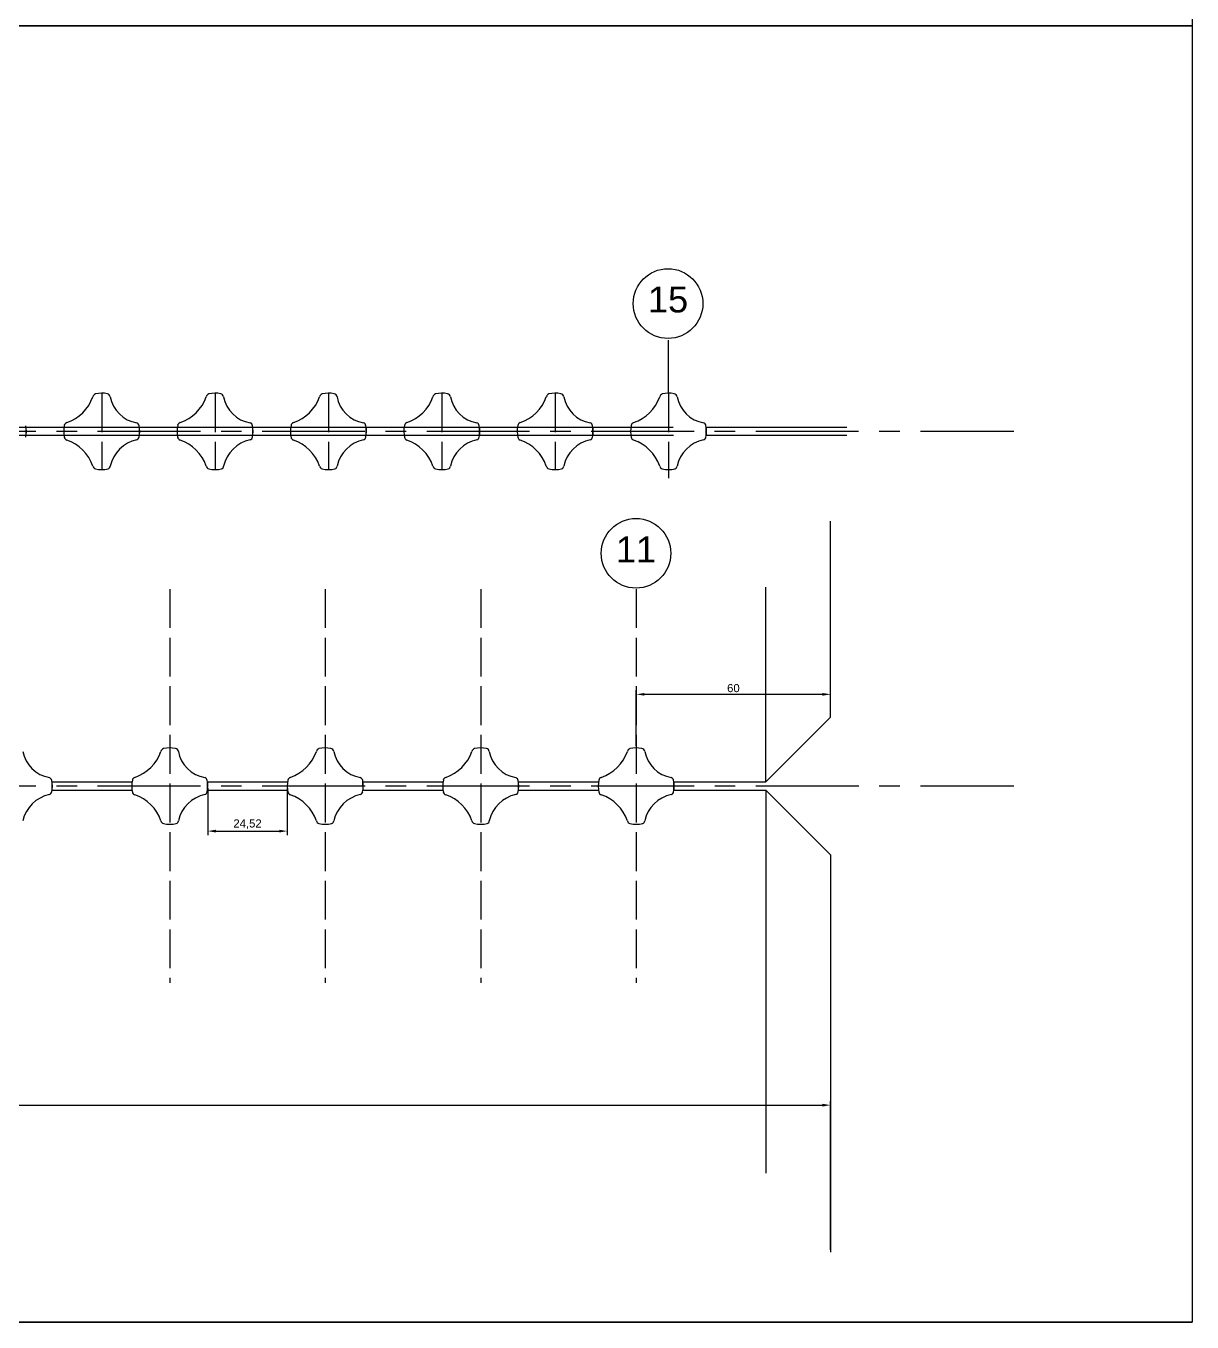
# Model space of a CAD drawing. Header units: millimetres. Extents: x 1526 to 31626, y -4643 to 9189.
# Drawn here: x 23720 to 24080, y -2243.4 to -1843.4 of the extents above; entities that cross this region are included whole.
import ezdxf

# ---------------------------------------------------------------- set-up
doc = ezdxf.new("R2010")
doc.units = ezdxf.units.MM
doc.linetypes.add('ACAD_ISO02W100', pattern=[15, 12, -3])
doc.linetypes.add('CENTER', pattern=[50.8, 31.75, -6.35, 6.35, -6.35])
doc.styles.get("Standard").update_dxf_attribs({"font": 'arial.ttf'})
doc.dimstyles.new('ISO-25', dxfattribs={"dimtxt": 2.5, "dimasz": 2.5, "dimexe": 1.25, "dimexo": 0.625, "dimtad": 1, "dimtxsty": 'Standard', "dimcen": 2.5, "dimadec": 0, "dimazin": 0, "dimtfac": 1, "dimtmove": 0, "dimatfit": 3, "dimfxl": 1, "dimarcsym": 0})

# ---------------------------------------------------------------- blocks, each defined once
blk = doc.blocks.new('*D2149')
at = {"color": 0, "lineweight": -2, "transparency": 16777216}
for p, q in [((23368.44, -2221.16), (23368.44, -2175.21)), ((23968.44, -2221.16), (23968.44, -2175.21)), ((23370.94, -2176.46), (23965.94, -2176.46))]:
    blk.add_line(p, q, dxfattribs=at)
at = {"color": 0, "transparency": 16777216}
for points in [[(23370.94, -2176.04), (23370.94, -2176.88), (23368.44, -2176.46)], [(23965.94, -2176.04), (23965.94, -2176.88), (23968.44, -2176.46)]]:
    blk.add_solid(points, dxfattribs=at)
at = {"layer": 'Defpoints', "color": 0, "transparency": 16777216}
for p in [(23968.44, -2176.46), (23368.44, -2221.78), (23968.44, -2221.78)]:
    blk.add_point(p, dxfattribs=at)
at = {"color": 0, "transparency": 16777216, "insert": (23668.44, -2174.56), "char_height": 2.5, "attachment_point": 5}
blk.add_mtext('600', dxfattribs=at)
blk = doc.blocks.new('*D2238')
at = {"color": 0, "lineweight": -2, "transparency": 16777216}
for p, q in [((23908.44, -2065.58), (23908.44, -2048.43)), ((23910.94, -2049.68), (23965.94, -2049.68)), ((23968.44, -2056.08), (23968.44, -2048.43))]:
    blk.add_line(p, q, dxfattribs=at)
at = {"color": 0, "transparency": 16777216}
for points in [[(23910.94, -2049.27), (23910.94, -2050.1), (23908.44, -2049.68)], [(23965.94, -2049.27), (23965.94, -2050.1), (23968.44, -2049.68)]]:
    blk.add_solid(points, dxfattribs=at)
at = {"layer": 'Defpoints', "color": 0, "transparency": 16777216}
for p in [(23968.44, -2049.68), (23968.44, -2056.71), (23908.44, -2066.21)]:
    blk.add_point(p, dxfattribs=at)
at = {"color": 0, "transparency": 16777216, "insert": (23938.44, -2047.78), "char_height": 2.5, "attachment_point": 5}
blk.add_mtext('60', dxfattribs=at)
blk = doc.blocks.new('*D2190')
at = {"color": 0, "lineweight": -2, "transparency": 16777216}
for p, q in [((23776.18, -2078.65), (23776.18, -2093.14)), ((23800.71, -2078.68), (23800.71, -2093.14)), ((23778.68, -2091.89), (23798.21, -2091.89))]:
    blk.add_line(p, q, dxfattribs=at)
at = {"color": 0, "transparency": 16777216}
for points in [[(23778.68, -2091.47), (23778.68, -2092.31), (23776.18, -2091.89)], [(23798.21, -2091.47), (23798.21, -2092.31), (23800.71, -2091.89)]]:
    blk.add_solid(points, dxfattribs=at)
at = {"layer": 'Defpoints', "color": 0, "transparency": 16777216}
for p in [(23776.18, -2078.03), (23800.71, -2078.05), (23800.71, -2091.89)]:
    blk.add_point(p, dxfattribs=at)
at = {"color": 0, "transparency": 16777216, "insert": (23788.44, -2089.76), "char_height": 2.5, "attachment_point": 5}
blk.add_mtext('24,52', dxfattribs=at)

msp = doc.modelspace()

# ---------------------------------------------------------------- linework, layer by layer
for p, q in [((23918.43722, -1956.74691), (23918.43722, -1940.33266)), ((23703.42268, -1967.2291), (23731.78104, -1967.2291)), ((23703.42268, -1967.2291), (23731.78104, -1967.2291)), ((23720.06386, -1967.24701), (23744.88066, -1967.2291)), ((23720.06386, -1967.24701), (23744.88066, -1967.2291)), ((23720.06386, -1967.24701), (23744.88066, -1967.2291)), ((23720.07505, -1969.74701), (23720.06386, -1967.24701)), ((23738.42268, -1967.2291), (23766.78104, -1967.2291)), ((23738.42268, -1967.2291), (23766.78104, -1967.2291)), ((23755.06386, -1967.24701), (23779.88066, -1967.2291)), ((23755.06386, -1967.24701), (23779.88066, -1967.2291)), ((23755.06386, -1967.24701), (23779.88066, -1967.2291)), ((23755.07505, -1969.74701), (23755.06386, -1967.24701)), ((23755.07505, -1969.74701), (23755.06386, -1967.24701)), ((23773.42268, -1967.2291), (23801.78104, -1967.2291)), ((23790.06386, -1967.24701), (23814.88066, -1967.2291)), ((23790.06386, -1967.24701), (23814.88066, -1967.2291)), ((23790.07505, -1969.74701), (23790.06386, -1967.24701)), ((23790.07505, -1969.74701), (23790.06386, -1967.24701)), ((23808.42268, -1967.2291), (23836.78104, -1967.2291)), ((23808.42268, -1967.2291), (23836.78104, -1967.2291)), ((23825.06386, -1967.24701), (23849.88066, -1967.2291)), ((23825.06386, -1967.24701), (23849.88066, -1967.2291)), ((23825.07505, -1969.74701), (23825.06386, -1967.24701)), ((23843.42268, -1967.2291), (23871.78104, -1967.2291)), ((23860.06386, -1967.24701), (23884.88066, -1967.2291)), ((23860.06386, -1967.24701), (23884.88066, -1967.2291)), ((23860.07505, -1969.74701), (23860.06386, -1967.24701)), ((23860.07505, -1969.74701), (23860.06386, -1967.24701)), ((23878.42268, -1967.2291), (23906.78104, -1967.2291)), ((23895.06386, -1967.24701), (23919.88066, -1967.2291)), ((23895.07505, -1969.74701), (23895.06386, -1967.24701)), ((23930.06386, -1967.24701), (23973.44422, -1967.21571)), ((23930.07505, -1969.74701), (23930.06386, -1967.24701)), ((23703.42268, -1969.7291), (23731.77089, -1969.7291)), ((23703.42268, -1969.7291), (23731.77089, -1969.7291)), ((23720.07505, -1969.74701), (23744.90131, -1969.7291)), ((23720.07505, -1969.74701), (23744.90131, -1969.7291)), ((23720.07505, -1969.74701), (23744.90131, -1969.7291)), ((23738.42268, -1969.7291), (23766.77089, -1969.7291)), ((23738.42268, -1969.7291), (23766.77089, -1969.7291)), ((23755.07505, -1969.74701), (23779.90131, -1969.7291)), ((23755.07505, -1969.74701), (23779.90131, -1969.7291)), ((23755.07505, -1969.74701), (23779.90131, -1969.7291)), ((23773.42268, -1969.7291), (23801.77089, -1969.7291)), ((23790.07505, -1969.74701), (23814.90131, -1969.7291)), ((23790.07505, -1969.74701), (23814.90131, -1969.7291)), ((23808.42268, -1969.7291), (23836.77089, -1969.7291)), ((23808.42268, -1969.7291), (23836.77089, -1969.7291)), ((23825.07505, -1969.74701), (23849.90131, -1969.7291)), ((23825.07505, -1969.74701), (23849.90131, -1969.7291)), ((23843.42268, -1969.7291), (23871.77089, -1969.7291)), ((23860.07505, -1969.74701), (23884.90131, -1969.7291)), ((23860.07505, -1969.74701), (23884.90131, -1969.7291)), ((23878.42268, -1969.7291), (23906.77089, -1969.7291)), ((23895.07505, -1969.74701), (23919.90131, -1969.7291)), ((23930.07505, -1969.74701), (23973.44422, -1969.71573)), ((23918.44422, -1980.32109), (23918.44422, -1983.01205)), ((23968.43595, -2056.70851), (23968.43595, -1996.27055)), ((23948.43595, -2074.70851), (23948.43595, -2016.59777)), ((23948.43595, -2076.70851), (23948.43595, -2017.71781)), ((23948.43595, -2076.70851), (23948.43595, -2017.71781)), ((23948.43595, -2076.70851), (23968.43595, -2056.70851)), ((23728.08188, -2076.72642), (23752.89869, -2076.70851)), ((23728.09307, -2079.20894), (23728.08188, -2076.70894)), ((23728.09307, -2079.22642), (23752.91934, -2079.20851)), ((23728.09308, -2076.70894), (23752.90988, -2076.69103)), ((23728.10427, -2079.20894), (23752.93053, -2079.19103)), ((23776.08188, -2076.72642), (23800.89869, -2076.70851)), ((23776.09307, -2079.20894), (23776.08188, -2076.70894)), ((23776.09307, -2079.22642), (23800.91934, -2079.20851)), ((23776.09308, -2076.70894), (23800.90988, -2076.69103)), ((23776.10427, -2079.20894), (23800.93053, -2079.19103)), ((23824.08188, -2076.72642), (23848.89869, -2076.70851)), ((23824.09307, -2079.20894), (23824.08188, -2076.70894)), ((23824.09307, -2079.22642), (23848.91934, -2079.20851)), ((23824.09308, -2076.70894), (23848.90988, -2076.69103)), ((23824.10427, -2079.20894), (23848.93053, -2079.19103)), ((23872.08188, -2076.72642), (23896.89869, -2076.70851)), ((23872.09307, -2079.20894), (23872.08188, -2076.70894)), ((23872.09307, -2079.22642), (23896.91934, -2079.20851)), ((23872.09308, -2076.70894), (23896.90988, -2076.69103)), ((23872.10427, -2079.20894), (23896.93053, -2079.19103)), ((23920.09307, -2079.20894), (23920.08188, -2076.70894)), ((23920.09308, -2076.70894), (23948.45343, -2076.69103)), ((23920.10427, -2079.20894), (23948.4407, -2079.20851)), ((23948.4407, -2079.20851), (23968.4407, -2099.20851)), ((23948.4407, -2079.20851), (23948.4407, -2197.42998)), ((23968.4407, -2099.20851), (23968.4407, -2221.78423))]:
    msp.add_line(p, q)
at = {"linetype": 'ACAD_ISO02W100'}
for p, q in [((23743.43722, -1956.74691), (23743.44422, -1980.32109)), ((23743.43722, -1956.74691), (23743.44422, -1980.32109)), ((23778.43722, -1956.74691), (23778.44422, -1980.32109)), ((23778.43722, -1956.74691), (23778.44422, -1980.32109)), ((23813.43722, -1956.74691), (23813.44422, -1980.32109)), ((23848.43722, -1956.74691), (23848.44422, -1980.32109)), ((23848.43722, -1956.74691), (23848.44422, -1980.32109)), ((23883.43722, -1956.74691), (23883.44422, -1980.32109)), ((23918.43722, -1956.74691), (23918.44422, -1980.32109)), ((23764.4407, -2017.20631), (23764.4407, -2138.71071)), ((23812.4407, -2017.20631), (23812.4407, -2138.71071)), ((23860.4407, -2017.20631), (23860.4407, -2138.71071)), ((23908.4407, -2017.20631), (23908.4407, -2138.71071))]:
    msp.add_line(p, q, dxfattribs=at)
at = {"color": 1, "linetype": 'CENTER'}
for p, q in [((23335.75189, -1968.4791), (24025.04447, -1968.4791)), ((23335.76992, -2077.95851), (24025.0625, -2077.95851))]:
    msp.add_line(p, q, dxfattribs=at)
at = {"color": 2}
for points in [[(23045.7824, -1843.4056), (23045.7824, -1443.4056), (24080.04857, -1443.4056), (24080.04857, -1843.4056), (23045.7824, -1843.4056), (23045.7824, -1443.4056)], [(23045.78237, -2243.4056), (23045.78237, -1843.4056), (24080.04854, -1843.4056), (24080.04854, -2243.4056), (23045.78237, -2243.4056), (23045.78237, -1843.4056)], [(23045.78235, -2243.4056), (24080.04853, -2243.4056)], [(23045.78236, -2243.40559), (24080.04854, -2243.40559)], [(23045.78236, -2243.40559), (24080.04854, -2243.40559)], [(23045.78236, -2243.40559), (24080.04854, -2243.40559)], [(23045.78237, -2243.40559), (24080.04854, -2243.40559)], [(23045.78237, -2243.40559), (24080.04854, -2243.40559)], [(23045.78237, -2243.4056), (24080.04854, -2243.4056)]]:
    msp.add_lwpolyline(points, dxfattribs=at)
for centre in [(23918.25744, -1929.09045), (23908.37172, -2006.16676)]:
    msp.add_circle(centre, 10.75362)
for centre, radius, start, end in [((23728.45139, -1953.56001), 12.9609, 288.7277633, 340.7213363), ((23728.45139, -1953.56001), 12.9609, 288.7277633, 340.7213363), ((23741.86447, -1958.12103), 1.21219, 108.8086382, 166.5567188), ((23741.86447, -1958.12103), 1.21219, 108.8086382, 166.5567188), ((23743.43591, -1965.35413), 8.60721, 78.336847, 103.1780651), ((23743.43591, -1965.35413), 8.60721, 78.336847, 103.1780651), ((23744.96082, -1958.02831), 1.12445, 9.680759, 78.9713779), ((23744.96082, -1958.02831), 1.12445, 9.680759, 78.9713779), ((23755.9032, -1956.04012), 9.99716, 190.3674945, 260.4037086), ((23755.9032, -1956.04012), 9.99716, 190.3674945, 260.4037086), ((23763.45139, -1953.56001), 12.9609, 288.7277633, 340.7213363), ((23763.45139, -1953.56001), 12.9609, 288.7277633, 340.7213363), ((23776.86447, -1958.12103), 1.21219, 108.8086382, 166.5567188), ((23776.86447, -1958.12103), 1.21219, 108.8086382, 166.5567188), ((23778.43591, -1965.35413), 8.60721, 78.336847, 103.1780651), ((23778.43591, -1965.35413), 8.60721, 78.336847, 103.1780651), ((23779.96082, -1958.02831), 1.12445, 9.680759, 78.9713779), ((23779.96082, -1958.02831), 1.12445, 9.680759, 78.9713779), ((23790.9032, -1956.04012), 9.99716, 190.3674945, 260.4037086), ((23790.9032, -1956.04012), 9.99716, 190.3674945, 260.4037086), ((23798.45139, -1953.56001), 12.9609, 288.7277633, 340.7213363), ((23811.86447, -1958.12103), 1.21219, 108.8086382, 166.5567188), ((23813.43591, -1965.35413), 8.60721, 78.336847, 103.1780651), ((23814.96082, -1958.02831), 1.12445, 9.680759, 78.9713779), ((23825.9032, -1956.04012), 9.99716, 190.3674945, 260.4037086), ((23833.45139, -1953.56001), 12.9609, 288.7277633, 340.7213363), ((23833.45139, -1953.56001), 12.9609, 288.7277633, 340.7213363), ((23846.86447, -1958.12103), 1.21219, 108.8086382, 166.5567188), ((23846.86447, -1958.12103), 1.21219, 108.8086382, 166.5567188), ((23848.43591, -1965.35413), 8.60721, 78.336847, 103.1780651), ((23848.43591, -1965.35413), 8.60721, 78.336847, 103.1780651), ((23849.96082, -1958.02831), 1.12445, 9.680759, 78.9713779), ((23849.96082, -1958.02831), 1.12445, 9.680759, 78.9713779), ((23860.9032, -1956.04012), 9.99716, 190.3674945, 260.4037086), ((23860.9032, -1956.04012), 9.99716, 190.3674945, 260.4037086), ((23868.45139, -1953.56001), 12.9609, 288.7277633, 340.7213363), ((23881.86447, -1958.12103), 1.21219, 108.8086382, 166.5567188), ((23883.43591, -1965.35413), 8.60721, 78.336847, 103.1780651), ((23884.96082, -1958.02831), 1.12445, 9.680759, 78.9713779), ((23895.9032, -1956.04012), 9.99716, 190.3674945, 260.4037086), ((23903.45139, -1953.56001), 12.9609, 288.7277633, 340.7213363), ((23916.86447, -1958.12103), 1.21219, 108.8086382, 166.5567188), ((23918.43591, -1965.35413), 8.60721, 78.336847, 103.1780651), ((23919.96082, -1958.02831), 1.12445, 9.680759, 78.9713779), ((23930.9032, -1956.04012), 9.99716, 190.3674945, 260.4037086), ((23711.80614, -1968.534), 8.35741, 347.5810509, 11.9723538), ((23740.49676, -1968.51449), 8.81, 168.0000398, 193.0128386), ((23740.49676, -1968.51449), 8.81, 168.0000398, 193.0128386), ((23733.05893, -1966.9618), 1.21219, 111.5959661, 169.3440467), ((23733.05893, -1966.9618), 1.21219, 111.5959661, 169.3440467), ((23753.79047, -1967.02449), 1.21219, 10.6559533, 68.4040339), ((23753.79047, -1967.02449), 1.21219, 10.6559533, 68.4040339), ((23746.80614, -1968.534), 8.35741, 347.5810509, 11.9723538), ((23746.80614, -1968.534), 8.35741, 347.5810509, 11.9723538), ((23775.49676, -1968.51449), 8.81, 168.0000398, 193.0128386), ((23775.49676, -1968.51449), 8.81, 168.0000398, 193.0128386), ((23768.05893, -1966.9618), 1.21219, 111.5959661, 169.3440467), ((23768.05893, -1966.9618), 1.21219, 111.5959661, 169.3440467), ((23788.79047, -1967.02449), 1.21219, 10.6559533, 68.4040339), ((23788.79047, -1967.02449), 1.21219, 10.6559533, 68.4040339), ((23781.80614, -1968.534), 8.35741, 347.5810509, 11.9723538), ((23781.80614, -1968.534), 8.35741, 347.5810509, 11.9723538), ((23810.49676, -1968.51449), 8.81, 168.0000398, 193.0128386), ((23803.05893, -1966.9618), 1.21219, 111.5959661, 169.3440467), ((23823.79047, -1967.02449), 1.21219, 10.6559533, 68.4040339), ((23816.80614, -1968.534), 8.35741, 347.5810509, 11.9723538), ((23845.49676, -1968.51449), 8.81, 168.0000398, 193.0128386), ((23845.49676, -1968.51449), 8.81, 168.0000398, 193.0128386), ((23838.05893, -1966.9618), 1.21219, 111.5959661, 169.3440467), ((23838.05893, -1966.9618), 1.21219, 111.5959661, 169.3440467), ((23858.79047, -1967.02449), 1.21219, 10.6559533, 68.4040339), ((23858.79047, -1967.02449), 1.21219, 10.6559533, 68.4040339), ((23851.80614, -1968.534), 8.35741, 347.5810509, 11.9723538), ((23851.80614, -1968.534), 8.35741, 347.5810509, 11.9723538), ((23880.49676, -1968.51449), 8.81, 168.0000398, 193.0128386), ((23873.05893, -1966.9618), 1.21219, 111.5959661, 169.3440467), ((23893.79047, -1967.02449), 1.21219, 10.6559533, 68.4040339), ((23886.80614, -1968.534), 8.35741, 347.5810509, 11.9723538), ((23915.49676, -1968.51449), 8.81, 168.0000398, 193.0128386), ((23908.05893, -1966.9618), 1.21219, 111.5959661, 169.3440467), ((23928.79047, -1967.02449), 1.21219, 10.6559533, 68.4040339), ((23921.80614, -1968.534), 8.35741, 347.5810509, 11.9723538), ((23733.05893, -1970.10621), 1.21219, 190.6559533, 248.4040339), ((23733.05893, -1970.10621), 1.21219, 190.6559533, 248.4040339), ((23728.45139, -1983.50799), 12.9609, 19.2786637, 71.2722367), ((23728.45139, -1983.50799), 12.9609, 19.2786637, 71.2722367), ((23756.37616, -1981.50726), 10.55575, 101.6942747, 167.5345222), ((23756.37616, -1981.50726), 10.55575, 101.6942747, 167.5345222), ((23753.79047, -1970.04351), 1.21219, 291.5959661, 349.3440467), ((23753.79047, -1970.04351), 1.21219, 291.5959661, 349.3440467), ((23768.05893, -1970.10621), 1.21219, 190.6559533, 248.4040339), ((23768.05893, -1970.10621), 1.21219, 190.6559533, 248.4040339), ((23763.45139, -1983.50799), 12.9609, 19.2786637, 71.2722367), ((23763.45139, -1983.50799), 12.9609, 19.2786637, 71.2722367), ((23791.37616, -1981.50726), 10.55575, 101.6942747, 167.5345222), ((23791.37616, -1981.50726), 10.55575, 101.6942747, 167.5345222), ((23788.79047, -1970.04351), 1.21219, 291.5959661, 349.3440467), ((23788.79047, -1970.04351), 1.21219, 291.5959661, 349.3440467), ((23803.05893, -1970.10621), 1.21219, 190.6559533, 248.4040339), ((23798.45139, -1983.50799), 12.9609, 19.2786637, 71.2722367), ((23826.37616, -1981.50726), 10.55575, 101.6942747, 167.5345222), ((23823.79047, -1970.04351), 1.21219, 291.5959661, 349.3440467), ((23838.05893, -1970.10621), 1.21219, 190.6559533, 248.4040339), ((23838.05893, -1970.10621), 1.21219, 190.6559533, 248.4040339), ((23833.45139, -1983.50799), 12.9609, 19.2786637, 71.2722367), ((23833.45139, -1983.50799), 12.9609, 19.2786637, 71.2722367), ((23861.37616, -1981.50726), 10.55575, 101.6942747, 167.5345222), ((23861.37616, -1981.50726), 10.55575, 101.6942747, 167.5345222), ((23858.79047, -1970.04351), 1.21219, 291.5959661, 349.3440467), ((23858.79047, -1970.04351), 1.21219, 291.5959661, 349.3440467), ((23873.05893, -1970.10621), 1.21219, 190.6559533, 248.4040339), ((23868.45139, -1983.50799), 12.9609, 19.2786637, 71.2722367), ((23896.37616, -1981.50726), 10.55575, 101.6942747, 167.5345222), ((23893.79047, -1970.04351), 1.21219, 291.5959661, 349.3440467), ((23908.05893, -1970.10621), 1.21219, 190.6559533, 248.4040339), ((23903.45139, -1983.50799), 12.9609, 19.2786637, 71.2722367), ((23931.37616, -1981.50726), 10.55575, 101.6942747, 167.5345222), ((23928.79047, -1970.04351), 1.21219, 291.5959661, 349.3440467), ((23741.86447, -1978.94697), 1.21219, 193.4432812, 251.1913618), ((23741.86447, -1978.94697), 1.21219, 193.4432812, 251.1913618), ((23745.11151, -1979.17926), 0.95902, 287.3917715, 357.0396536), ((23745.11151, -1979.17926), 0.95902, 287.3917715, 357.0396536), ((23776.86447, -1978.94697), 1.21219, 193.4432812, 251.1913618), ((23776.86447, -1978.94697), 1.21219, 193.4432812, 251.1913618), ((23780.11151, -1979.17926), 0.95902, 287.3917715, 357.0396536), ((23780.11151, -1979.17926), 0.95902, 287.3917715, 357.0396536), ((23811.86447, -1978.94697), 1.21219, 193.4432812, 251.1913618), ((23815.11151, -1979.17926), 0.95902, 287.3917715, 357.0396536), ((23846.86447, -1978.94697), 1.21219, 193.4432812, 251.1913618), ((23846.86447, -1978.94697), 1.21219, 193.4432812, 251.1913618), ((23850.11151, -1979.17926), 0.95902, 287.3917715, 357.0396536), ((23850.11151, -1979.17926), 0.95902, 287.3917715, 357.0396536), ((23881.86447, -1978.94697), 1.21219, 193.4432812, 251.1913618), ((23885.11151, -1979.17926), 0.95902, 287.3917715, 357.0396536), ((23916.86447, -1978.94697), 1.21219, 193.4432812, 251.1913618), ((23920.11151, -1979.17926), 0.95902, 287.3917715, 357.0396536), ((23743.43591, -1971.71388), 8.60721, 256.8219349, 283.2886663), ((23743.43591, -1971.71388), 8.60721, 256.8219349, 283.2886663), ((23778.43591, -1971.71388), 8.60721, 256.8219349, 283.2886663), ((23778.43591, -1971.71388), 8.60721, 256.8219349, 283.2886663), ((23813.43591, -1971.71388), 8.60721, 256.8219349, 283.2886663), ((23848.43591, -1971.71388), 8.60721, 256.8219349, 283.2886663), ((23848.43591, -1971.71388), 8.60721, 256.8219349, 283.2886663), ((23883.43591, -1971.71388), 8.60721, 256.8219349, 283.2886663), ((23918.43591, -1971.71388), 8.60721, 256.8219349, 283.2886663), ((23728.92122, -2065.50205), 9.99716, 190.3674945, 260.4037086), ((23749.46941, -2063.02194), 12.9609, 288.7277633, 340.7213363), ((23762.8825, -2067.58296), 1.21219, 108.8086382, 166.5567188), ((23764.45393, -2074.81606), 8.60721, 78.336847, 103.1780651), ((23765.97884, -2067.49023), 1.12445, 9.680759, 78.9713779), ((23776.92122, -2065.50205), 9.99716, 190.3674945, 260.4037086), ((23797.46941, -2063.02194), 12.9609, 288.7277633, 340.7213363), ((23810.8825, -2067.58296), 1.21219, 108.8086382, 166.5567188), ((23812.45393, -2074.81606), 8.60721, 78.336847, 103.1780651), ((23813.97884, -2067.49023), 1.12445, 9.680759, 78.9713779), ((23824.92122, -2065.50205), 9.99716, 190.3674945, 260.4037086), ((23845.46941, -2063.02194), 12.9609, 288.7277633, 340.7213363), ((23858.8825, -2067.58296), 1.21219, 108.8086382, 166.5567188), ((23860.45393, -2074.81606), 8.60721, 78.336847, 103.1780651), ((23861.97884, -2067.49023), 1.12445, 9.680759, 78.9713779), ((23872.92122, -2065.50205), 9.99716, 190.3674945, 260.4037086), ((23893.46941, -2063.02194), 12.9609, 288.7277633, 340.7213363), ((23906.8825, -2067.58296), 1.21219, 108.8086382, 166.5567188), ((23908.45393, -2074.81606), 8.60721, 78.336847, 103.1780651), ((23909.97884, -2067.49023), 1.12445, 9.680759, 78.9713779), ((23920.92122, -2065.50205), 9.99716, 190.3674945, 260.4037086), ((23726.80849, -2076.48642), 1.21219, 10.6559533, 68.4040339), ((23754.07695, -2076.42372), 1.21219, 111.5959661, 169.3440467), ((23774.80849, -2076.48642), 1.21219, 10.6559533, 68.4040339), ((23802.07695, -2076.42372), 1.21219, 111.5959661, 169.3440467), ((23822.80849, -2076.48642), 1.21219, 10.6559533, 68.4040339), ((23850.07695, -2076.42372), 1.21219, 111.5959661, 169.3440467), ((23870.80849, -2076.48642), 1.21219, 10.6559533, 68.4040339), ((23898.07695, -2076.42372), 1.21219, 111.5959661, 169.3440467), ((23918.80849, -2076.48642), 1.21219, 10.6559533, 68.4040339), ((23726.80849, -2079.50544), 1.21219, 291.5959661, 349.3440467), ((23719.82416, -2077.99593), 8.35741, 347.5810509, 11.9723538), ((23761.51479, -2077.97642), 8.81, 168.0000398, 193.0128386), ((23754.07695, -2079.56814), 1.21219, 190.6559533, 248.4040339), ((23774.80849, -2079.50544), 1.21219, 291.5959661, 349.3440467), ((23767.82416, -2077.99593), 8.35741, 347.5810509, 11.9723538), ((23809.51479, -2077.97642), 8.81, 168.0000398, 193.0128386), ((23802.07695, -2079.56814), 1.21219, 190.6559533, 248.4040339), ((23822.80849, -2079.50544), 1.21219, 291.5959661, 349.3440467), ((23815.82416, -2077.99593), 8.35741, 347.5810509, 11.9723538), ((23857.51479, -2077.97642), 8.81, 168.0000398, 193.0128386), ((23850.07695, -2079.56814), 1.21219, 190.6559533, 248.4040339), ((23870.80849, -2079.50544), 1.21219, 291.5959661, 349.3440467), ((23863.82416, -2077.99593), 8.35741, 347.5810509, 11.9723538), ((23905.51479, -2077.97642), 8.81, 168.0000398, 193.0128386), ((23898.07695, -2079.56814), 1.21219, 190.6559533, 248.4040339), ((23918.80849, -2079.50544), 1.21219, 291.5959661, 349.3440467), ((23911.82416, -2077.99593), 8.35741, 347.5810509, 11.9723538), ((23729.39419, -2090.96918), 10.55575, 101.6942747, 167.5345222), ((23749.46941, -2092.96992), 12.9609, 19.2786637, 71.2722367), ((23777.39419, -2090.96918), 10.55575, 101.6942747, 167.5345222), ((23797.46941, -2092.96992), 12.9609, 19.2786637, 71.2722367), ((23825.39419, -2090.96918), 10.55575, 101.6942747, 167.5345222), ((23845.46941, -2092.96992), 12.9609, 19.2786637, 71.2722367), ((23873.39419, -2090.96918), 10.55575, 101.6942747, 167.5345222), ((23893.46941, -2092.96992), 12.9609, 19.2786637, 71.2722367), ((23921.39419, -2090.96918), 10.55575, 101.6942747, 167.5345222), ((23762.8825, -2088.4089), 1.21219, 193.4432812, 251.1913618), ((23764.45393, -2081.17581), 8.60721, 256.8219349, 283.2886663), ((23766.12954, -2088.64118), 0.95902, 287.3917715, 357.0396536), ((23810.8825, -2088.4089), 1.21219, 193.4432812, 251.1913618), ((23812.45393, -2081.17581), 8.60721, 256.8219349, 283.2886663), ((23814.12954, -2088.64118), 0.95902, 287.3917715, 357.0396536), ((23858.8825, -2088.4089), 1.21219, 193.4432812, 251.1913618), ((23860.45393, -2081.17581), 8.60721, 256.8219349, 283.2886663), ((23862.12954, -2088.64118), 0.95902, 287.3917715, 357.0396536), ((23906.8825, -2088.4089), 1.21219, 193.4432812, 251.1913618), ((23908.45393, -2081.17581), 8.60721, 256.8219349, 283.2886663), ((23910.12954, -2088.64118), 0.95902, 287.3917715, 357.0396536)]:
    msp.add_arc(centre, radius, start, end)

# ---------------------------------------------------------------- texts
at = {"char_height": 8, "attachment_point": 5}
for s, insert in [('15', (23918.25546, -1927.88458)), ('11', (23908.36973, -2004.96089))]:
    msp.add_mtext(s, dxfattribs=dict(at, insert=insert))

# ---------------------------------------------------------------- dimensions: what is measured, and where the dimension line sits
for base, p1, p2, picture, middle in [((23968.43595, -2049.68383), (23908.4407, -2066.20885), (23968.43595, -2056.70851), '*D2238', (23938.43833, -2047.7824)), ((23800.70513, -2091.89123), (23776.1815, -2078.0285), (23800.70513, -2078.05429), '*D2190', (23788.44332, -2089.76385)), ((23968.4407, -2176.46034), (23368.4407, -2221.78423), (23968.4407, -2221.78423), '*D2149', (23668.4407, -2174.5589))]:
    dim = msp.add_linear_dim(base=base, p1=p1, p2=p2, dimstyle='ISO-25')
    dim.commit()
    dim.dimension.update_dxf_attribs({"geometry": picture, "text_midpoint": middle})

doc.saveas('drawing.dxf')
